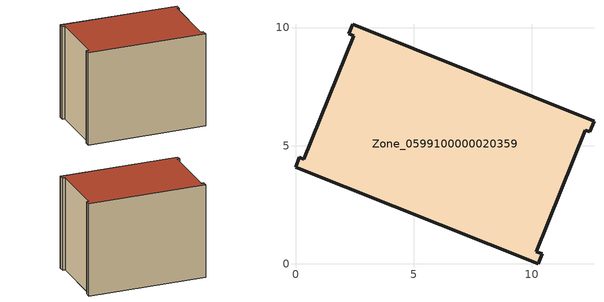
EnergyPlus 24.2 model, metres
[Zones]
Zone_0599100000020359
 floor ground (C_G): 2.25,9.73 2.42,10.14 12.63,6.04 12.46,5.59 12.27,5.66 10.19,0.51 10.44,0.43 10.28,0 0,4.08 0.17,4.51 0.34,4.42 2.46,9.66 z0
 wall outside (C_F): 10.28,0 10.44,0.43 10.19,0.51 12.27,5.66 12.46,5.59 12.63,6.04 2.42,10.14 2.25,9.73 2.46,9.66 0.34,4.42 0.17,4.51 0,4.08 10.28,0 z0:8.82
 roof outside (C_R): 2.46,9.66 0.34,4.42 0.17,4.51 0,4.08 10.28,0 10.44,0.43 10.19,0.51 12.27,5.66 12.46,5.59 12.63,6.04 2.42,10.14 2.25,9.73 z8.82
[BUILDING]
Pand.0599100000020359: North Axis=0; Terrain=City; Loads Convergence Tolerance Value=0.04; Temperature Convergence Tolerance Value=0.4; Solar Distribution=FullExterior; Maximum Number of Warmup Days=25; Minimum Number of Warmup Days=1
[Site:Location]
Rotterdam.The.Hague.AP_ZH_NLD Design_Conditions: Latitude=51.96; Longitude=4.45; Time Zone=1; Elevation=-4.5
[SITE:GROUNDTEMPERATURE:BUILDINGSURFACE]
18, 18, 18, 18, 18, 18, 18, 18, 18, 18, 18, 18
[MATERIAL] Thermal Absorptance=0.9; Solar Absorptance=0.7; Visible Absorptance=0.7
Name | Roughness | Thickness | Conductivity | Density | Specific Heat
G.TI.1946-1964 | MediumSmooth | 0.15 | 1 | 540 | 1210
F.TI.1946-1964 | Rough | 0.3 | 0.857143 | 1920 | 840
R.TI.1946-1964 | MediumRough | 0.2 | 0.277778 | 1500 | 1000
[CONSTRUCTION]
C_G: G.TI.1946-1964
C_F: F.TI.1946-1964
C_R: R.TI.1946-1964
[ZONE]
Zone_0599100000020359: Type=1; Multiplier=1; Ceiling Height=Autocalculate; Volume=Autocalculate; Floor Area=autocalculate; Part of Total Floor Area=Yes
[ZONEINFILTRATION:DESIGNFLOWRATE]
Infil_Zone_0599100000020359: Zone or ZoneList or Space or SpaceList=Zone_0599100000020359; Schedule=AlwaysOn; Design Flow Rate Calculation Method=Flow/Area; Flow Rate per Floor Area=0.003; Constant Term Coefficient=1; Temperature Term Coefficient=0; Velocity Term Coefficient=0; Velocity Squared Term Coefficient=0
[HVACTEMPLATE:ZONE:IDEALLOADSAIRSYSTEM]
Zone_0599100000020359: Maximum Heating Supply Air Temperature=50; Minimum Cooling Supply Air Temperature=13; Maximum Heating Supply Air Humidity Ratio=0.0156; Minimum Cooling Supply Air Humidity Ratio=0.0077; Heating Limit=NoLimit; Cooling Limit=NoLimit; Dehumidification Control Type=ConstantSensibleHeatRatio; Cooling Sensible Heat Ratio=0.7; Dehumidification Setpoint=60; Humidification Control Type=None; Humidification Setpoint=30; Outdoor Air Method=None; Outdoor Air Flow Rate per Person=0.00944; Outdoor Air Flow Rate per Zone Floor Area=0; Outdoor Air Flow Rate per Zone=0; Demand Controlled Ventilation Type=None; Outdoor Air Economizer Type=NoEconomizer; Heat Recovery Type=None; Sensible Heat Recovery Effectiveness=0.7; Latent Heat Recovery Effectiveness=0.65
[ZONECONTROL:THERMOSTAT]
ThermostatControl_Zone_0599100000020359: Zone or ZoneList=Zone_0599100000020359; Control Type Schedule=DualSetpointControlType; Control 1=Thermostat_Zone_0599100000020359; Temperature Difference Between Cutout And Setpoint=0
[THERMOSTATSETPOINT:DUALSETPOINT]
Thermostat_Zone_0599100000020359: Heating Setpoint Temperature Schedule=HeatingSetpoint_Zone_0599100000020359; Cooling Setpoint Temperature Schedule=CoolingSetpoint_Zone_0599100000020359
[SCHEDULE:COMPACT]
HeatingSetpoint_Zone_0599100000020359: Through: 12/31, For: AllDays, Until: 24:00, 21
CoolingSetpoint_Zone_0599100000020359: Through: 12/31, For: AllDays, Until: 24:00, 24
DualSetpointControlType: Through: 12/31, For: AllDays, Until: 24:00, 4
AlwaysOn: Through: 12/31, For: AllDays, Until: 24:00, 1
